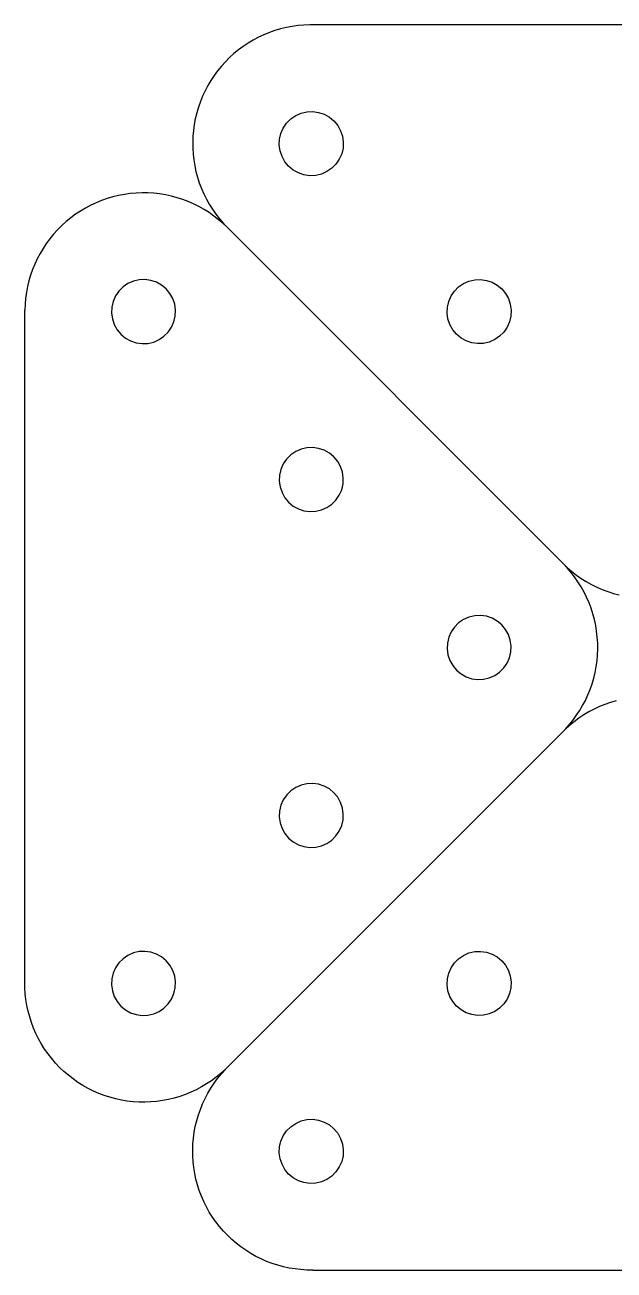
# Model space of a CAD drawing. Extents: x 438 to 542, y 238 to 342.
# Drawn here: x 437.6 to 487.2, y 237.6 to 342.4 of the extents above; entities that cross this region are included whole.
import ezdxf

# ---------------------------------------------------------------- set-up
doc = ezdxf.new("R2010")
doc.units = 0
doc.layers.get('0').update_dxf_attribs({"linetype": 'CONTINUOUS'})

msp = doc.modelspace()

# ---------------------------------------------------------------- linework, layer by layer
at = {"color": 0}
for p, q in [((458.649293, 341.944631), (458.178622, 341.779996)), ((459.127566, 342.085614), (458.649293, 341.944631)), ((459.612203, 342.202697), (459.127566, 342.085614)), ((460.102136, 342.295377), (459.612203, 342.202697)), ((460.596092, 342.363514), (460.102136, 342.295377)), ((461.092807, 342.406973), (460.596092, 342.363514)), ((461.591041, 342.425648), (461.092807, 342.406973)), ((456.39539, 340.893658), (455.979951, 340.617943)), ((456.824109, 341.148288), (456.39539, 340.893658)), ((457.264891, 341.381322), (456.824109, 341.148288)), ((457.716831, 341.591997), (457.264891, 341.381322)), ((458.178622, 341.779996), (457.716831, 341.591997)), ((455.192884, 340.006097), (454.823137, 339.671564)), ((455.578767, 340.321835), (455.192884, 340.006097)), ((455.979951, 340.617943), (455.578767, 340.321835)), ((454.136043, 338.949257), (453.820305, 338.563374)), ((454.470576, 339.319004), (454.136043, 338.949257)), ((454.823137, 339.671564), (454.470576, 339.319004)), ((453.248482, 337.74675), (452.993853, 337.318032)), ((453.524197, 338.16219), (453.248482, 337.74675)), ((453.820305, 338.563374), (453.524197, 338.16219)), ((452.760819, 336.87725), (452.550143, 336.425309)), ((452.993853, 337.318032), (452.760819, 336.87725)), ((452.362145, 335.963519), (452.197509, 335.492848)), ((452.550143, 336.425309), (452.362145, 335.963519)), ((451.939444, 334.529938), (451.846763, 334.040005)), ((452.056512, 335.014561), (451.939444, 334.529938)), ((452.197509, 335.492848), (452.056512, 335.014561)), ((459.638525, 334.151314), (459.990827, 334.503616)), ((459.990827, 334.503616), (460.401911, 334.785158)), ((460.401911, 334.785158), (460.857722, 334.986411)), ((460.857722, 334.986411), (461.342741, 335.100481)), ((461.342741, 335.100481), (461.840409, 335.12354)), ((461.840409, 335.12354), (462.333871, 335.05471)), ((462.333871, 335.05471), (462.806353, 334.896311)), ((462.806353, 334.896311), (463.241612, 334.65388)), ((463.241612, 334.65388), (463.624921, 334.335597)), ((451.778626, 333.546048), (451.735168, 333.049334)), ((451.846763, 334.040005), (451.778626, 333.546048)), ((459.15573, 333.284419), (459.356982, 333.74023)), ((459.356982, 333.74023), (459.638525, 334.151314)), ((463.624921, 334.335597), (463.943204, 333.952288)), ((463.943204, 333.952288), (464.185706, 333.516958)), ((464.185706, 333.516958), (464.344034, 333.044547)), ((451.735168, 333.049334), (451.716493, 332.5511)), ((451.716493, 332.5511), (451.722751, 332.052483)), ((459.018601, 332.301731), (459.04166, 332.7994)), ((459.04166, 332.7994), (459.15573, 333.284419)), ((464.344034, 333.044547), (464.412864, 332.551085)), ((464.412864, 332.551085), (464.389805, 332.053417)), ((451.722751, 332.052483), (451.753779, 331.554878)), ((451.753779, 331.554878), (451.809654, 331.059352)), ((459.087431, 331.80827), (459.018601, 332.301731)), ((459.24583, 331.335788), (459.087431, 331.80827)), ((459.488261, 330.900528), (459.24583, 331.335788)), ((464.275735, 331.568398), (464.074482, 331.112587)), ((464.389805, 332.053417), (464.275735, 331.568398)), ((451.809654, 331.059352), (451.890081, 330.567304)), ((451.890081, 330.567304), (451.994994, 330.079804)), ((459.806544, 330.51722), (459.488261, 330.900528)), ((460.189852, 330.198937), (459.806544, 330.51722)), ((463.440638, 330.349201), (463.029554, 330.067659)), ((463.79294, 330.701503), (463.440638, 330.349201)), ((464.074482, 331.112587), (463.79294, 330.701503)), ((451.994994, 330.079804), (452.124034, 329.598186)), ((452.124034, 329.598186), (452.276939, 329.123604)), ((460.625183, 329.956435), (460.189852, 330.198937)), ((461.097594, 329.798107), (460.625183, 329.956435)), ((461.591055, 329.729277), (461.097594, 329.798107)), ((462.088724, 329.752336), (461.591055, 329.729277)), ((462.573743, 329.866406), (462.088724, 329.752336)), ((463.029554, 330.067659), (462.573743, 329.866406)), ((446.453957, 328.221379), (445.96, 328.153242)), ((446.950671, 328.264837), (446.453957, 328.221379)), ((447.448905, 328.283512), (446.950671, 328.264837)), ((447.947522, 328.277254), (447.448905, 328.283512)), ((448.445127, 328.246226), (447.947522, 328.277254)), ((448.940653, 328.190351), (448.445127, 328.246226)), ((449.432701, 328.109924), (448.940653, 328.190351)), ((452.276939, 329.123604), (452.453305, 328.657211)), ((452.453305, 328.657211), (452.652667, 328.200236)), ((452.652667, 328.200236), (452.874614, 327.753684)), ((443.122755, 327.239186), (442.681973, 327.006152)), ((443.574696, 327.449862), (443.122755, 327.239186)), ((444.036486, 327.63786), (443.574696, 327.449862)), ((444.507157, 327.802496), (444.036486, 327.63786)), ((444.985444, 327.943493), (444.507157, 327.802496)), ((445.470067, 328.060561), (444.985444, 327.943493)), ((445.96, 328.153242), (445.470067, 328.060561)), ((449.920201, 328.005011), (449.432701, 328.109924)), ((450.401819, 327.875971), (449.920201, 328.005011)), ((450.876401, 327.723066), (450.401819, 327.875971)), ((451.342794, 327.5467), (450.876401, 327.723066)), ((451.799769, 327.347338), (451.342794, 327.5467)), ((452.246321, 327.125391), (451.799769, 327.347338)), ((452.874614, 327.753684), (453.118466, 327.318856)), ((453.118466, 327.318856), (453.383745, 326.896685)), ((441.436631, 326.1797), (441.050748, 325.863962)), ((441.837815, 326.475808), (441.436631, 326.1797)), ((442.253255, 326.751523), (441.837815, 326.475808)), ((442.681973, 327.006152), (442.253255, 326.751523)), ((452.681149, 326.881539), (452.246321, 327.125391)), ((453.10332, 326.61626), (452.681149, 326.881539)), ((453.511816, 326.330236), (453.10332, 326.61626)), ((453.383745, 326.896685), (453.669769, 326.488189)), ((453.905455, 326.024264), (453.511816, 326.330236)), ((453.669769, 326.488189), (453.975741, 326.09455)), ((453.975741, 326.09455), (454.300968, 325.71663)), ((440.328441, 325.176868), (439.993908, 324.807121)), ((440.681001, 325.529429), (440.328441, 325.176868)), ((441.050748, 325.863962), (440.681001, 325.529429)), ((454.283375, 325.699037), (453.905455, 326.024264)), ((454.644664, 325.355341), (454.283375, 325.699037)), ((454.300968, 325.71663), (454.644664, 325.355341)), ((439.382062, 324.020054), (439.106347, 323.604615)), ((439.67817, 324.421238), (439.382062, 324.020054)), ((439.993908, 324.807121), (439.67817, 324.421238)), ((438.851717, 323.175896), (438.618683, 322.735114)), ((439.106347, 323.604615), (438.851717, 323.175896)), ((438.408008, 322.283174), (438.220009, 321.821383)), ((438.618683, 322.735114), (438.408008, 322.283174)), ((437.914391, 320.872439), (437.797308, 320.387802)), ((438.055374, 321.350712), (437.914391, 320.872439)), ((438.220009, 321.821383), (438.055374, 321.350712)), ((447.200605, 320.958345), (446.715586, 320.844275)), ((447.698274, 320.981404), (447.200605, 320.958345)), ((448.191735, 320.912574), (447.698274, 320.981404)), ((448.664217, 320.754175), (448.191735, 320.912574)), ((474.999857, 320.844275), (475.484876, 320.958345)), ((475.484876, 320.958345), (475.982545, 320.981404)), ((475.982545, 320.981404), (476.476007, 320.912574)), ((476.476007, 320.912574), (476.948488, 320.754175)), ((437.704628, 319.897869), (437.636491, 319.403913)), ((437.797308, 320.387802), (437.704628, 319.897869)), ((445.496389, 320.009178), (445.214847, 319.598094)), ((445.848691, 320.36148), (445.496389, 320.009178)), ((446.259775, 320.643023), (445.848691, 320.36148)), ((446.715586, 320.844275), (446.259775, 320.643023)), ((449.099477, 320.511744), (448.664217, 320.754175)), ((449.482785, 320.193461), (449.099477, 320.511744)), ((449.801068, 319.810153), (449.482785, 320.193461)), ((450.04357, 319.374822), (449.801068, 319.810153)), ((473.499118, 319.598094), (473.78066, 320.009178)), ((473.78066, 320.009178), (474.132962, 320.36148)), ((474.132962, 320.36148), (474.544047, 320.643023)), ((474.544047, 320.643023), (474.999857, 320.844275)), ((476.948488, 320.754175), (477.383748, 320.511744)), ((477.383748, 320.511744), (477.767056, 320.193461)), ((477.767056, 320.193461), (478.085339, 319.810153)), ((478.085339, 319.810153), (478.327841, 319.374822)), ((437.593032, 318.907198), (437.574357, 318.408964)), ((437.636491, 319.403913), (437.593032, 318.907198)), ((445.013594, 319.142283), (444.899524, 318.657264)), ((445.214847, 319.598094), (445.013594, 319.142283)), ((450.201898, 318.902411), (450.04357, 319.374822)), ((450.270728, 318.40895), (450.201898, 318.902411)), ((473.183795, 318.657264), (473.297866, 319.142283)), ((473.297866, 319.142283), (473.499118, 319.598094)), ((478.327841, 319.374822), (478.48617, 318.902411)), ((478.48617, 318.902411), (478.554999, 318.40895)), ((444.899524, 318.657264), (444.876465, 318.159596)), ((444.876465, 318.159596), (444.945295, 317.666134)), ((450.133599, 317.426262), (450.247669, 317.911281)), ((450.247669, 317.911281), (450.270728, 318.40895)), ((473.160736, 318.159596), (473.183795, 318.657264)), ((473.229566, 317.666134), (473.160736, 318.159596)), ((478.531941, 317.911281), (478.41787, 317.426262)), ((478.554999, 318.40895), (478.531941, 317.911281)), ((444.945295, 317.666134), (445.103694, 317.193652)), ((445.103694, 317.193652), (445.346125, 316.758393)), ((445.346125, 316.758393), (445.664408, 316.375084)), ((449.650804, 316.559367), (449.932346, 316.970451)), ((449.932346, 316.970451), (450.133599, 317.426262)), ((473.387965, 317.193652), (473.229566, 317.666134)), ((473.630397, 316.758393), (473.387965, 317.193652)), ((473.94868, 316.375084), (473.630397, 316.758393)), ((478.216618, 316.970451), (477.935075, 316.559367)), ((478.41787, 317.426262), (478.216618, 316.970451)), ((445.664408, 316.375084), (446.047717, 316.056801)), ((446.047717, 316.056801), (446.483047, 315.814299)), ((446.483047, 315.814299), (446.955458, 315.655971)), ((446.955458, 315.655971), (447.44892, 315.587141)), ((447.44892, 315.587141), (447.946588, 315.6102)), ((447.946588, 315.6102), (448.431607, 315.72427)), ((448.431607, 315.72427), (448.887418, 315.925523)), ((448.887418, 315.925523), (449.298502, 316.207065)), ((449.298502, 316.207065), (449.650804, 316.559367)), ((474.331988, 316.056801), (473.94868, 316.375084)), ((474.767318, 315.814299), (474.331988, 316.056801)), ((475.239729, 315.655971), (474.767318, 315.814299)), ((475.733191, 315.587141), (475.239729, 315.655971)), ((476.23086, 315.6102), (475.733191, 315.587141)), ((476.715878, 315.72427), (476.23086, 315.6102)), ((477.171689, 315.925523), (476.715878, 315.72427)), ((477.582774, 316.207065), (477.171689, 315.925523)), ((477.935075, 316.559367), (477.582774, 316.207065)), ((459.990827, 306.219345), (459.638525, 305.867043)), ((460.401911, 306.500887), (459.990827, 306.219345)), ((460.857722, 306.702139), (460.401911, 306.500887)), ((461.342741, 306.81621), (460.857722, 306.702139)), ((461.840409, 306.839269), (461.342741, 306.81621)), ((462.333871, 306.770439), (461.840409, 306.839269)), ((462.806353, 306.61204), (462.333871, 306.770439)), ((463.241612, 306.369608), (462.806353, 306.61204)), ((463.624921, 306.051325), (463.241612, 306.369608)), ((459.356982, 305.455958), (459.15573, 305.000148)), ((459.638525, 305.867043), (459.356982, 305.455958)), ((463.943204, 305.668017), (463.624921, 306.051325)), ((464.185706, 305.232687), (463.943204, 305.668017)), ((464.344034, 304.760276), (464.185706, 305.232687)), ((459.04166, 304.515129), (459.018601, 304.01746)), ((459.15573, 305.000148), (459.04166, 304.515129)), ((464.412864, 304.266814), (464.344034, 304.760276)), ((464.389805, 303.769145), (464.412864, 304.266814)), ((459.018601, 304.01746), (459.087431, 303.523998)), ((459.087431, 303.523998), (459.24583, 303.051517)), ((459.24583, 303.051517), (459.488261, 302.616257)), ((464.074482, 302.828316), (464.275735, 303.284127)), ((464.275735, 303.284127), (464.389805, 303.769145)), ((459.488261, 302.616257), (459.806544, 302.232949)), ((459.806544, 302.232949), (460.189852, 301.914666)), ((463.029554, 301.783387), (463.440638, 302.06493)), ((463.440638, 302.06493), (463.79294, 302.417231)), ((463.79294, 302.417231), (464.074482, 302.828316)), ((460.189852, 301.914666), (460.625183, 301.672164)), ((460.625183, 301.672164), (461.097594, 301.513835)), ((461.097594, 301.513835), (461.591055, 301.445006)), ((461.591055, 301.445006), (462.088724, 301.468064)), ((462.088724, 301.468064), (462.573743, 301.582135)), ((462.573743, 301.582135), (463.029554, 301.783387)), ((483.272592, 296.70982), (482.928936, 297.071069)), ((482.928936, 297.071069), (483.290185, 296.727413)), ((483.597835, 296.331883), (483.272592, 296.70982)), ((483.290185, 296.727413), (483.668122, 296.40217)), ((483.903845, 295.938206), (483.597835, 296.331883)), ((483.668122, 296.40217), (484.061799, 296.09616)), ((484.189827, 295.529753), (483.903845, 295.938206)), ((484.061799, 296.09616), (484.470252, 295.810178)), ((484.470252, 295.810178), (484.892423, 295.544899)), ((484.455106, 295.107582), (484.189827, 295.529753)), ((484.699015, 294.672697), (484.455106, 295.107582)), ((484.920933, 294.226174), (484.699015, 294.672697)), ((484.892423, 295.544899), (485.327308, 295.30099)), ((485.327308, 295.30099), (485.773831, 295.079072)), ((485.773831, 295.079072), (486.230834, 294.879682)), ((486.230834, 294.879682), (486.697228, 294.703315)), ((486.697228, 294.703315), (487.171803, 294.550417)), ((485.120323, 293.769171), (484.920933, 294.226174)), ((485.29669, 293.302777), (485.120323, 293.769171)), ((487.171803, 294.550417), (487.653427, 294.42137)), ((474.999836, 292.560025), (474.544032, 292.358765)), ((475.484855, 292.674095), (474.999836, 292.560025)), ((475.982566, 292.697112), (475.484855, 292.674095)), ((476.476035, 292.628275), (475.982566, 292.697112)), ((476.948458, 292.469934), (476.476035, 292.628275)), ((485.449588, 292.828202), (485.29669, 293.302777)), ((485.578635, 292.346578), (485.449588, 292.828202)), ((473.780675, 291.724893), (473.499104, 291.313837)), ((474.132976, 292.077195), (473.780675, 291.724893)), ((474.544032, 292.358765), (474.132976, 292.077195)), ((477.383741, 292.227479), (476.948458, 292.469934)), ((477.767056, 291.90919), (477.383741, 292.227479)), ((478.085345, 291.525875), (477.767056, 291.90919)), ((478.3278, 291.090592), (478.085345, 291.525875)), ((485.683513, 291.859112), (485.578635, 292.346578)), ((485.763974, 291.36703), (485.683513, 291.859112)), ((473.297844, 290.858033), (473.183774, 290.373014)), ((473.499104, 291.313837), (473.297844, 290.858033)), ((478.486141, 290.618168), (478.3278, 291.090592)), ((478.554978, 290.1247), (478.486141, 290.618168)), ((485.8198, 290.871553), (485.763974, 291.36703)), ((485.850871, 290.373905), (485.8198, 290.871553)), ((473.183774, 290.373014), (473.160758, 289.875303)), ((473.160758, 289.875303), (473.229594, 289.381835)), ((478.417891, 289.14197), (478.531962, 289.626988)), ((478.531962, 289.626988), (478.554978, 290.1247)), ((485.838433, 289.377076), (485.857079, 289.875339)), ((485.857079, 289.875339), (485.850871, 290.373905)), ((473.229594, 289.381835), (473.387935, 288.909411)), ((473.387935, 288.909411), (473.63039, 288.474128)), ((473.63039, 288.474128), (473.94868, 288.090813)), ((477.935061, 288.27511), (478.216632, 288.686166)), ((478.216632, 288.686166), (478.417891, 289.14197)), ((485.634121, 287.896507), (485.726816, 288.386426)), ((485.726816, 288.386426), (485.794981, 288.880354)), ((485.794981, 288.880354), (485.838433, 289.377076)), ((473.94868, 288.090813), (474.331994, 287.772524)), ((474.331994, 287.772524), (474.767277, 287.530069)), ((474.767277, 287.530069), (475.239701, 287.371728)), ((475.239701, 287.371728), (475.73317, 287.302891)), ((475.73317, 287.302891), (476.230881, 287.325907)), ((476.230881, 287.325907), (476.7159, 287.439978)), ((476.7159, 287.439978), (477.171703, 287.641237)), ((477.171703, 287.641237), (477.582759, 287.922808)), ((477.582759, 287.922808), (477.935061, 288.27511)), ((485.376098, 286.933555), (485.517109, 287.4118)), ((485.517109, 287.4118), (485.634121, 287.896507)), ((485.023478, 286.001079), (485.21142, 286.462926)), ((485.21142, 286.462926), (485.376098, 286.933555)), ((484.579775, 285.10835), (484.812753, 285.549189)), ((484.812753, 285.549189), (485.023478, 286.001079)), ((486.462921, 285.211425), (486.001074, 285.023483)), ((486.93355, 285.376103), (486.462921, 285.211425)), ((487.411795, 285.517114), (486.93355, 285.376103)), ((483.753281, 283.86305), (484.049382, 284.264241)), ((484.049382, 284.264241), (484.325097, 284.679681)), ((484.679676, 284.325102), (484.264236, 284.049387)), ((484.325097, 284.679681), (484.579775, 285.10835)), ((485.108345, 284.57978), (484.679676, 284.325102)), ((485.549184, 284.812758), (485.108345, 284.57978)), ((486.001074, 285.023483), (485.549184, 284.812758)), ((483.107408, 283.103022), (483.437578, 283.477132)), ((483.477127, 283.437583), (483.107408, 283.103022)), ((483.437578, 283.477132), (483.753281, 283.86305)), ((483.863045, 283.753286), (483.477127, 283.437583)), ((484.264236, 284.049387), (483.863045, 283.753286)), ((459.99083, 277.935049), (459.63855, 277.582768)), ((460.401914, 278.216647), (459.99083, 277.935049)), ((460.857708, 278.417896), (460.401914, 278.216647)), ((461.342712, 278.531953), (460.857708, 278.417896)), ((461.840416, 278.554962), (461.342712, 278.531953)), ((462.333913, 278.486153), (461.840416, 278.554962)), ((462.806344, 278.32782), (462.333913, 278.486153)), ((463.241592, 278.085329), (462.806344, 278.32782)), ((463.624921, 277.767054), (463.241592, 278.085329)), ((459.356951, 277.171684), (459.155702, 276.71589)), ((459.63855, 277.582768), (459.356951, 277.171684)), ((463.943196, 277.383725), (463.624921, 277.767054)), ((464.185686, 276.948478), (463.943196, 277.383725)), ((464.34402, 276.476047), (464.185686, 276.948478)), ((459.041645, 276.230886), (459.018636, 275.733182)), ((459.155702, 276.71589), (459.041645, 276.230886)), ((464.412828, 275.98255), (464.34402, 276.476047)), ((464.389819, 275.484846), (464.412828, 275.98255)), ((459.018636, 275.733182), (459.087445, 275.239685)), ((459.087445, 275.239685), (459.245779, 274.767254)), ((459.245779, 274.767254), (459.488269, 274.332006)), ((464.074513, 274.544047), (464.275763, 274.999841)), ((464.275763, 274.999841), (464.389819, 275.484846)), ((459.488269, 274.332006), (459.806544, 273.948678)), ((459.806544, 273.948678), (460.189873, 273.630402)), ((463.029551, 273.499085), (463.440634, 273.780683)), ((463.440634, 273.780683), (463.792915, 274.132964)), ((463.792915, 274.132964), (464.074513, 274.544047)), ((460.189873, 273.630402), (460.62512, 273.387912)), ((460.62512, 273.387912), (461.097551, 273.229578)), ((461.097551, 273.229578), (461.591048, 273.16077)), ((461.591048, 273.16077), (462.088752, 273.183779)), ((462.088752, 273.183779), (462.573757, 273.297835)), ((462.573757, 273.297835), (463.029551, 273.499085)), ((446.715572, 264.275761), (446.259778, 264.074511)), ((447.200577, 264.389817), (446.715572, 264.275761)), ((447.698281, 264.412826), (447.200577, 264.389817)), ((448.191778, 264.344018), (447.698281, 264.412826)), ((448.664208, 264.185684), (448.191778, 264.344018)), ((474.544042, 264.074518), (474.999836, 264.275768)), ((474.999836, 264.275768), (475.484841, 264.389824)), ((475.484841, 264.389824), (475.982545, 264.412833)), ((475.982545, 264.412833), (476.476042, 264.344025)), ((476.476042, 264.344025), (476.948473, 264.185691)), ((445.496414, 263.440632), (445.214816, 263.029549)), ((445.848695, 263.792913), (445.496414, 263.440632)), ((446.259778, 264.074511), (445.848695, 263.792913)), ((449.099456, 263.943194), (448.664208, 264.185684)), ((449.482785, 263.624919), (449.099456, 263.943194)), ((449.80106, 263.24159), (449.482785, 263.624919)), ((450.04355, 262.806342), (449.80106, 263.24159)), ((473.49908, 263.029556), (473.780678, 263.440639)), ((473.780678, 263.440639), (474.132959, 263.79292)), ((474.132959, 263.79292), (474.544042, 264.074518)), ((476.948473, 264.185691), (477.38372, 263.943201)), ((477.38372, 263.943201), (477.767049, 263.624926)), ((477.767049, 263.624926), (478.085324, 263.241597)), ((478.085324, 263.241597), (478.327815, 262.806349)), ((445.013566, 262.573755), (444.89951, 262.08875)), ((445.214816, 263.029549), (445.013566, 262.573755)), ((450.201884, 262.333911), (450.04355, 262.806342)), ((450.270693, 261.840414), (450.201884, 262.333911)), ((473.183774, 262.088757), (473.29783, 262.573762)), ((473.29783, 262.573762), (473.49908, 263.029556)), ((478.327815, 262.806349), (478.486148, 262.333918)), ((478.486148, 262.333918), (478.554957, 261.840421)), ((437.580601, 261.341833), (437.574357, 261.840365)), ((437.611685, 260.8442), (437.580601, 261.341833)), ((444.89951, 262.08875), (444.8765, 261.591046)), ((444.8765, 261.591046), (444.945309, 261.097549)), ((444.945309, 261.097549), (445.103643, 260.625118)), ((450.133627, 260.857706), (450.247684, 261.34271)), ((450.247684, 261.34271), (450.270693, 261.840414)), ((473.160765, 261.591053), (473.183774, 262.088757)), ((473.229573, 261.097556), (473.160765, 261.591053)), ((473.387907, 260.625125), (473.229573, 261.097556)), ((478.531948, 261.342717), (478.417891, 260.857713)), ((478.554957, 261.840421), (478.531948, 261.342717)), ((437.667497, 260.348709), (437.611685, 260.8442)), ((437.747931, 259.856598), (437.667497, 260.348709)), ((445.103643, 260.625118), (445.346133, 260.189871)), ((445.346133, 260.189871), (445.664408, 259.806542)), ((449.650779, 259.990828), (449.932378, 260.401912)), ((449.932378, 260.401912), (450.133627, 260.857706)), ((473.630397, 260.189878), (473.387907, 260.625125)), ((473.948673, 259.806549), (473.630397, 260.189878)), ((478.216642, 260.401919), (477.935044, 259.990835)), ((478.417891, 260.857713), (478.216642, 260.401919)), ((437.85283, 259.369154), (437.747931, 259.856598)), ((437.981884, 258.887536), (437.85283, 259.369154)), ((445.664408, 259.806542), (446.047737, 259.488267)), ((446.047737, 259.488267), (446.482985, 259.245777)), ((446.482985, 259.245777), (446.955416, 259.087443)), ((446.955416, 259.087443), (447.448913, 259.018634)), ((447.448913, 259.018634), (447.946617, 259.041643)), ((447.946617, 259.041643), (448.431621, 259.1557)), ((448.431621, 259.1557), (448.887415, 259.356949)), ((448.887415, 259.356949), (449.298499, 259.638547)), ((449.298499, 259.638547), (449.650779, 259.990828)), ((474.332001, 259.488274), (473.948673, 259.806549)), ((474.767249, 259.245784), (474.332001, 259.488274)), ((475.23968, 259.08745), (474.767249, 259.245784)), ((475.733177, 259.018641), (475.23968, 259.08745)), ((476.230881, 259.04165), (475.733177, 259.018641)), ((476.715885, 259.155707), (476.230881, 259.04165)), ((477.171679, 259.356956), (476.715885, 259.155707)), ((477.582763, 259.638555), (477.171679, 259.356956)), ((477.935044, 259.990835), (477.582763, 259.638555)), ((438.134754, 258.412933), (437.981884, 258.887536)), ((438.311106, 257.946526), (438.134754, 258.412933)), ((438.510538, 257.489565), (438.311106, 257.946526)), ((438.732471, 257.043055), (438.510538, 257.489565)), ((438.976338, 256.608128), (438.732471, 257.043055)), ((439.241644, 256.185985), (438.976338, 256.608128)), ((439.527627, 255.777532), (439.241644, 256.185985)), ((439.833629, 255.383848), (439.527627, 255.777532)), ((440.158844, 255.005884), (439.833629, 255.383848)), ((440.502529, 254.644662), (440.158844, 255.005884)), ((440.86375, 254.300977), (440.502529, 254.644662)), ((441.241715, 253.975763), (440.86375, 254.300977)), ((441.635399, 253.66976), (441.241715, 253.975763)), ((453.710562, 253.820331), (453.309343, 253.524202)), ((454.096466, 254.136019), (453.710562, 253.820331)), ((453.820326, 253.710567), (454.136014, 254.096471)), ((454.470575, 254.466189), (454.096466, 254.136019)), ((454.136014, 254.096471), (454.470575, 254.466189)), ((442.043852, 253.383778), (441.635399, 253.66976)), ((442.465995, 253.118471), (442.043852, 253.383778)), ((442.900922, 252.874604), (442.465995, 253.118471)), ((443.347432, 252.652672), (442.900922, 252.874604)), ((452.024381, 252.760817), (451.572519, 252.55012)), ((452.465248, 252.993823), (452.024381, 252.760817)), ((452.893918, 253.248501), (452.465248, 252.993823)), ((453.309343, 253.524202), (452.893918, 253.248501)), ((452.993818, 252.465253), (453.248496, 252.893923)), ((453.248496, 252.893923), (453.524197, 253.309348)), ((453.524197, 253.309348), (453.820326, 253.710567)), ((443.804392, 252.453239), (443.347432, 252.652672)), ((444.2708, 252.276887), (443.804392, 252.453239)), ((444.745403, 252.124018), (444.2708, 252.276887)), ((445.22702, 251.994964), (444.745403, 252.124018)), ((445.714464, 251.890064), (445.22702, 251.994964)), ((446.206575, 251.809631), (445.714464, 251.890064)), ((446.702066, 251.753819), (446.206575, 251.809631)), ((447.1997, 251.722735), (446.702066, 251.753819)), ((447.698231, 251.716491), (447.1997, 251.722735)), ((448.196487, 251.73513), (447.698231, 251.716491)), ((448.693237, 251.77861), (448.196487, 251.73513)), ((449.187193, 251.846804), (448.693237, 251.77861)), ((449.677063, 251.939449), (449.187193, 251.846804)), ((450.161784, 252.056475), (449.677063, 251.939449)), ((450.640043, 252.1975), (450.161784, 252.056475)), ((451.110651, 252.362157), (450.640043, 252.1975)), ((451.572519, 252.55012), (451.110651, 252.362157)), ((452.550115, 251.572524), (452.760812, 252.024386)), ((452.760812, 252.024386), (452.993818, 252.465253)), ((452.05647, 250.161789), (452.197495, 250.640048)), ((452.197495, 250.640048), (452.362152, 251.110656)), ((452.362152, 251.110656), (452.550115, 251.572524)), ((451.846799, 249.187198), (451.939444, 249.677068)), ((451.939444, 249.677068), (452.05647, 250.161789)), ((459.638542, 249.298504), (459.990823, 249.650784)), ((459.990823, 249.650784), (460.401907, 249.932383)), ((460.401907, 249.932383), (460.857701, 250.133632)), ((460.857701, 250.133632), (461.342705, 250.247689)), ((461.342705, 250.247689), (461.840409, 250.270698)), ((461.840409, 250.270698), (462.333906, 250.201889)), ((462.333906, 250.201889), (462.806337, 250.043555)), ((462.806337, 250.043555), (463.241585, 249.801065)), ((463.241585, 249.801065), (463.624914, 249.48279)), ((451.735125, 248.196492), (451.778605, 248.693242)), ((451.778605, 248.693242), (451.846799, 249.187198)), ((459.155695, 248.431626), (459.356944, 248.88742)), ((459.356944, 248.88742), (459.638542, 249.298504)), ((463.624914, 249.48279), (463.943189, 249.099461)), ((463.943189, 249.099461), (464.185679, 248.664213)), ((464.185679, 248.664213), (464.344013, 248.191783)), ((451.716486, 247.698236), (451.735125, 248.196492)), ((451.72273, 247.199705), (451.716486, 247.698236)), ((459.018629, 247.448918), (459.041638, 247.946622)), ((459.041638, 247.946622), (459.155695, 248.431626)), ((464.344013, 248.191783), (464.412821, 247.698286)), ((464.412821, 247.698286), (464.389812, 247.200582)), ((451.753814, 246.702071), (451.72273, 247.199705)), ((451.809626, 246.20658), (451.753814, 246.702071)), ((459.087438, 246.955421), (459.018629, 247.448918)), ((459.245772, 246.48299), (459.087438, 246.955421)), ((459.488262, 246.047742), (459.245772, 246.48299)), ((464.275756, 246.715577), (464.074506, 246.259783)), ((464.389812, 247.200582), (464.275756, 246.715577)), ((451.890059, 245.714469), (451.809626, 246.20658)), ((451.994959, 245.227025), (451.890059, 245.714469)), ((459.806537, 245.664413), (459.488262, 246.047742)), ((460.189866, 245.346138), (459.806537, 245.664413)), ((463.440627, 245.496419), (463.029544, 245.214821)), ((463.792908, 245.8487), (463.440627, 245.496419)), ((464.074506, 246.259783), (463.792908, 245.8487)), ((452.124013, 244.745408), (451.994959, 245.227025)), ((452.276882, 244.270805), (452.124013, 244.745408)), ((460.625113, 245.103648), (460.189866, 245.346138)), ((461.097544, 244.945314), (460.625113, 245.103648)), ((461.591041, 244.876505), (461.097544, 244.945314)), ((462.088745, 244.899515), (461.591041, 244.876505)), ((462.57375, 245.013571), (462.088745, 244.899515)), ((463.029544, 245.214821), (462.57375, 245.013571)), ((452.453234, 243.804397), (452.276882, 244.270805)), ((452.652667, 243.347437), (452.453234, 243.804397)), ((452.874599, 242.900927), (452.652667, 243.347437)), ((453.118466, 242.466), (452.874599, 242.900927)), ((453.383773, 242.043857), (453.118466, 242.466)), ((453.669755, 241.635404), (453.383773, 242.043857)), ((453.975758, 241.24172), (453.669755, 241.635404)), ((454.300972, 240.863755), (453.975758, 241.24172)), ((454.644657, 240.502534), (454.300972, 240.863755)), ((455.005879, 240.158849), (454.644657, 240.502534)), ((455.383843, 239.833634), (455.005879, 240.158849)), ((455.777527, 239.527632), (455.383843, 239.833634)), ((456.18598, 239.241649), (455.777527, 239.527632)), ((456.608123, 238.976343), (456.18598, 239.241649)), ((457.04305, 238.732476), (456.608123, 238.976343)), ((457.48956, 238.510543), (457.04305, 238.732476)), ((457.946521, 238.311111), (457.48956, 238.510543)), ((458.412928, 238.134759), (457.946521, 238.311111)), ((458.887531, 237.981889), (458.412928, 238.134759)), ((459.369149, 237.852835), (458.887531, 237.981889)), ((459.856593, 237.747936), (459.369149, 237.852835)), ((460.348704, 237.667502), (459.856593, 237.747936)), ((460.844195, 237.61169), (460.348704, 237.667502)), ((461.341828, 237.580606), (460.844195, 237.61169)), ((461.84036, 237.574362), (461.341828, 237.580606))]:
    msp.add_line(p, q, dxfattribs=at)
at = {"color": 5}
for p, q in [((518.15964, 342.425648), (461.591041, 342.425648)), ((454.644664, 325.355341), (482.928936, 297.071069)), ((437.574357, 261.840365), (437.574357, 318.408964)), ((483.103017, 283.107413), (454.466184, 254.47058)), ((461.84036, 237.574362), (518.408959, 237.574362))]:
    msp.add_line(p, q, dxfattribs=at)

doc.saveas('drawing.dxf')
